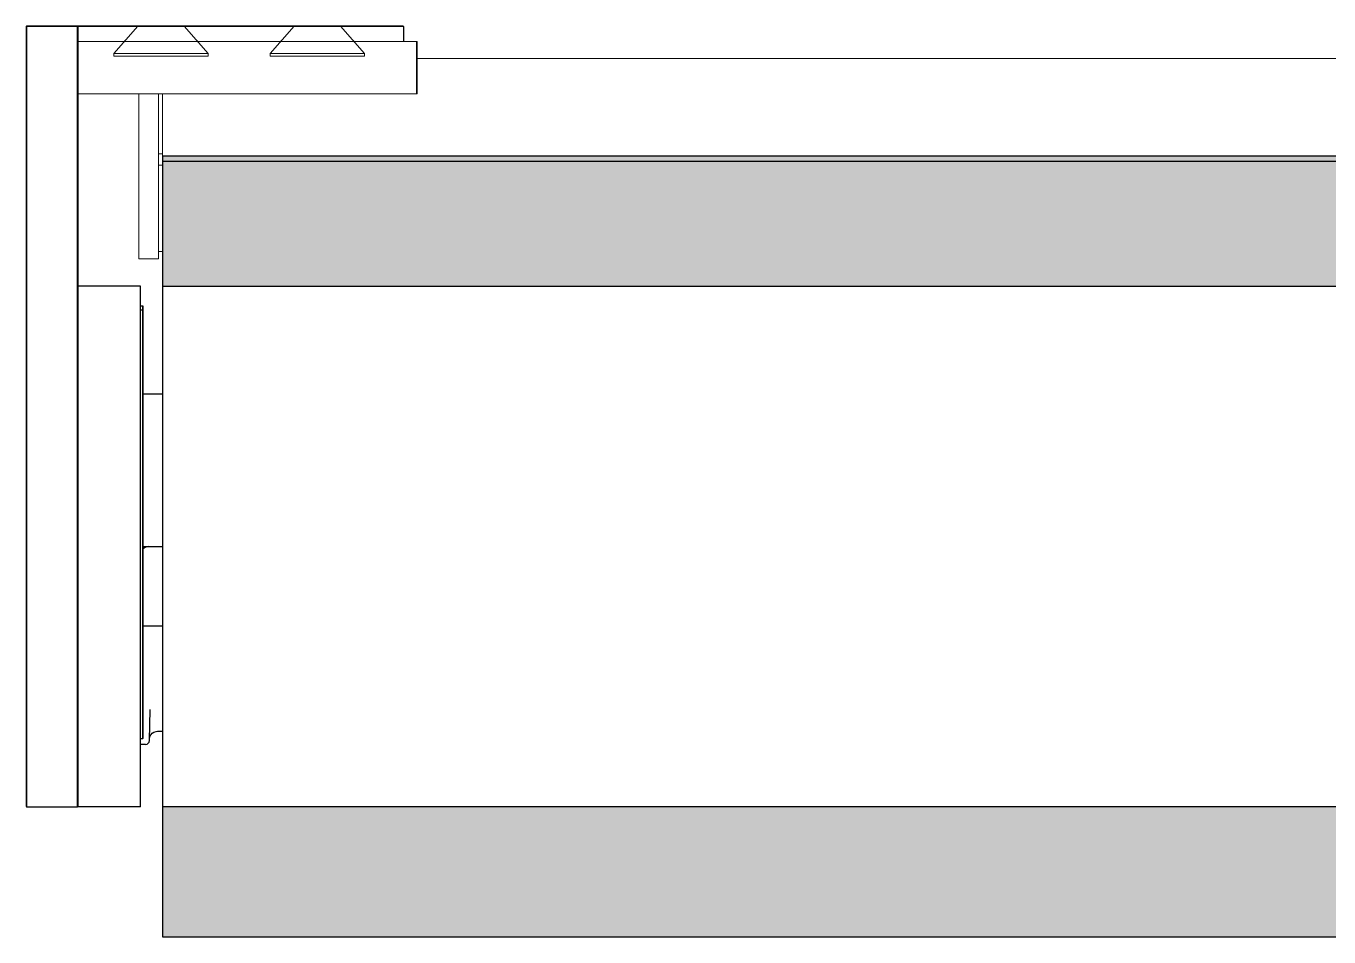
# Model space of a CAD drawing. Header units: inches. Extents: x 8 to 28, y 8.2 to 13.5.
# Drawn here: x 8.03 to 13.03, y 8.16 to 11.66 of the extents above; entities that cross this region are included whole.
import ezdxf

# ---------------------------------------------------------------- set-up
doc = ezdxf.new("R2010")
doc.units = ezdxf.units.IN
doc.header["$MEASUREMENT"] = 0
doc.layers.get('0').update_dxf_attribs({"true_color": 0xc2ced6})
for name, color, linetype, lineweight in [('FABRIC-ROLL', 7, 'Continuous', 30), ('HEMBAR', 7, 'Continuous', 9), ('HEMBAR-ENDCAP', 7, 'Continuous', 9), ('SHADE-BRACKET', 7, 'Continuous', 30), ('SHADE-BRACKET_SCREW', 7, 'Continuous', 5), ('SUB-BRACKET', 7, 'Continuous', 18)]:
    doc.layers.add(name, color=color, linetype=linetype, lineweight=lineweight)

# ---------------------------------------------------------------- blocks, each defined once
blk = doc.blocks.new('HEMBAR-085603')
at = {"layer": 'HEMBAR'}
for p, q in [((19.3443, 1.875), (2.3296, 1.875)), ((1.3516, 1.74), (1.3516, 1.5))]:
    blk.add_line(p, q, dxfattribs=at)
blk = doc.blocks.new('FABRIC-ROLL-085603')
at = {"layer": 'FABRIC-ROLL', "extrusion": (0, 0, -1)}
h = blk.add_hatch(color=254, dxfattribs=at)
h.paths.add_polyline_path([(-20.3516, -1), (-20.3516, -1.5), (-1.3516, -1.5), (-1.3516, -1)])
h.paths.add_polyline_path([(-20.3516, 1.5), (-20.3516, 1), (-1.3516, 1), (-1.3516, 1.5)])
at = {"layer": 'FABRIC-ROLL'}
for p, q in [((1.3516, 1.5), (1.3516, -1.5)), ((20.3516, 1.48), (1.3516, 1.48)), ((20.3516, -1), (1.3516, -1))]:
    blk.add_line(p, q, dxfattribs=at)
at = {"layer": 'FABRIC-ROLL', "extrusion": (0, 0, -1)}
for p, q in [((20.3516, 1.5), (1.3516, 1.5)), ((1.3516, 1), (20.3516, 1)), ((1.3516, -1.5), (20.3516, -1.5))]:
    blk.add_line(p, q, dxfattribs=at)
blk = doc.blocks.new('HEMBAR-ENDCAP-085603')
at = {"layer": 'HEMBAR-ENDCAP'}
for p, q in [((1.2616, 1.74), (1.2616, 1.105)), ((1.3366, 1.74), (1.3366, 1.105)), ((1.3366, 1.509), (1.3516, 1.509)), ((1.3366, 1.465), (1.3516, 1.465)), ((1.2616, 1.105), (1.3366, 1.105)), ((1.3366, 1.134), (1.3516, 1.134))]:
    blk.add_line(p, q, dxfattribs=at)
blk = doc.blocks.new('SUB-BRACKET-085603')
at = {"layer": 'SUB-BRACKET'}
for p, q in [((8.2289, 11.6036), (9.5289, 11.6036)), ((8.2289, 11.6036), (9.3409, 11.6036)), ((9.3409, 11.6036), (9.5289, 11.6036)), ((9.5289, 11.4036), (9.5289, 11.6036)), ((9.5289, 11.6036), (9.5289, 11.4036)), ((8.2289, 11.4036), (9.5289, 11.4036)), ((8.2289, 11.4036), (9.3409, 11.4036)), ((9.3409, 11.4036), (9.5289, 11.4036))]:
    blk.add_line(p, q, dxfattribs=at)
blk = doc.blocks.new('SHADE-BRACKET-085603')
at = {"color": 7, "linetype": 'Continuous'}
for p, q in [((8.4674, 10.5886), (8.4754, 10.5886)), ((8.4754, 10.5713), (8.4674, 10.5713)), ((8.4774, 10.5865), (8.4754, 10.5886)), ((8.4774, 10.5694), (8.4754, 10.5713))]:
    blk.add_line(p, q, dxfattribs=at)
at = {"layer": 'SHADE-BRACKET', "linetype": 'Continuous'}
for p, q in [((8.0274, 11.6616), (8.0294, 11.6636)), ((8.0274, 11.6616), (8.0274, 8.6656)), ((8.0284, 11.6626), (8.0294, 11.6616)), ((8.2254, 11.6636), (8.0294, 11.6636)), ((8.0294, 11.6616), (8.0294, 8.6636)), ((8.2254, 11.6616), (8.0294, 11.6616)), ((8.2254, 11.6636), (8.2274, 11.6616)), ((8.2264, 11.6626), (8.2254, 11.6616)), ((8.2254, 8.6636), (8.2254, 11.6616)), ((9.4754, 11.6636), (8.2261, 11.6636)), ((8.2274, 8.6636), (8.2274, 11.6616)), ((9.4774, 11.6616), (8.228, 11.6616)), ((9.4754, 11.6636), (9.4774, 11.6616)), ((9.4774, 11.6616), (9.4774, 11.6036)), ((8.4674, 10.6636), (8.2274, 10.6636)), ((8.4674, 8.6636), (8.4674, 10.6636)), ((8.4754, 8.9255), (8.4754, 10.5886)), ((8.4774, 8.9275), (8.4774, 10.5865)), ((8.4774, 10.25), (8.5509, 10.25)), ((8.4774, 9.6636), (8.5509, 9.6636)), ((8.4931, 9.3577), (8.4772, 9.3581)), ((8.5509, 9.3577), (8.4931, 9.3577)), ((8.5015, 8.9182), (8.5046, 9.038)), ((8.4674, 8.9255), (8.4754, 8.9255)), ((8.4774, 8.9275), (8.4754, 8.9255)), ((8.5016, 8.9246), (8.503, 8.9327)), ((8.503, 8.9327), (8.5065, 8.9401)), ((8.5065, 8.9401), (8.5118, 8.9463)), ((8.5118, 8.9463), (8.5187, 8.9509)), ((8.5187, 8.9509), (8.5265, 8.9533)), ((8.5265, 8.9533), (8.5316, 8.9538)), ((8.5316, 8.9538), (8.5509, 8.9538)), ((8.4865, 8.9036), (8.4674, 8.9036)), ((8.0274, 8.6656), (8.0294, 8.6636)), ((8.0294, 8.6636), (8.2254, 8.6636)), ((8.2274, 8.6656), (8.2254, 8.6636)), ((8.4674, 8.6636), (8.2274, 8.6636))]:
    blk.add_line(p, q, dxfattribs=at)
for centre, radius, start, end in [((8.4982, 9.6336), 0.03, 90.0018, 134.5351), ((8.4865, 8.9186), 0.015, 270, 358.5)]:
    blk.add_arc(centre, radius, start, end, dxfattribs=at)
blk = doc.blocks.new('ROLL-085603')
at = {"layer": 'FABRIC-ROLL'}
blk.add_blockref('FABRIC-ROLL-085603', (7.1993, 9.6636), dxfattribs=at)
at = {"layer": 'HEMBAR'}
blk.add_blockref('HEMBAR-085603', (7.1993, 9.6636), dxfattribs=at)
at = {"layer": 'HEMBAR-ENDCAP'}
blk.add_blockref('HEMBAR-ENDCAP-085603', (7.1993, 9.6636), dxfattribs=at)
at = {"layer": 'SHADE-BRACKET'}
blk.add_blockref('SHADE-BRACKET-085603', (0, 0), dxfattribs=at)
at = {"layer": 'SUB-BRACKET'}
blk.add_blockref('SUB-BRACKET-085603', (0, 0), dxfattribs=at)
blk = doc.blocks.new('SCREW1-085603')
at = {"layer": 'SHADE-BRACKET_SCREW'}
for p, q in [((8.4572, 11.6636), (8.3651, 11.5576)), ((8.6349, 11.6636), (8.7271, 11.5576)), ((8.7271, 11.5576), (8.3651, 11.5576)), ((8.3651, 11.5576), (8.3651, 11.5476)), ((8.3651, 11.5476), (8.7271, 11.5476)), ((8.7271, 11.5576), (8.7271, 11.5476))]:
    blk.add_line(p, q, dxfattribs=at)
blk = doc.blocks.new('SCREW2-085603')
at = {"layer": 'SHADE-BRACKET_SCREW'}
for p, q in [((9.0572, 11.6636), (8.9651, 11.5576)), ((9.2349, 11.6636), (9.3271, 11.5576)), ((9.3271, 11.5576), (8.9651, 11.5576)), ((8.9651, 11.5576), (8.9651, 11.5476)), ((8.9651, 11.5476), (9.3271, 11.5476)), ((9.3271, 11.5576), (9.3271, 11.5476))]:
    blk.add_line(p, q, dxfattribs=at)
blk = doc.blocks.new('SCREWS-085603')
for name in ['SCREW1-085603', 'SCREW2-085603']:
    blk.add_blockref(name, (0, 0))
blk = doc.blocks.new('SYSTEM-085603')
blk.add_blockref('SCREWS-085603', (0, 0))
at = {"layer": 'FABRIC-ROLL'}
blk.add_blockref('ROLL-085603', (0, 0), dxfattribs=at)

msp = doc.modelspace()

# ---------------------------------------------------------------- linework, layer by layer
at = {"layer": 'SUB-BRACKET', "linetype": 'Continuous'}
for p, q in [((9.5274, 11.6036), (8.2274, 11.6036)), ((9.5274, 11.6036), (9.5274, 11.4036)), ((8.2274, 11.4036), (9.5274, 11.4036))]:
    msp.add_line(p, q, dxfattribs=at)

# ---------------------------------------------------------------- block references
at = {"layer": 'SHADE-BRACKET'}
for name in ['SYSTEM-085603', 'SHADE-BRACKET-085603']:
    msp.add_blockref(name, (0, 0), dxfattribs=at)

doc.saveas('drawing.dxf')
